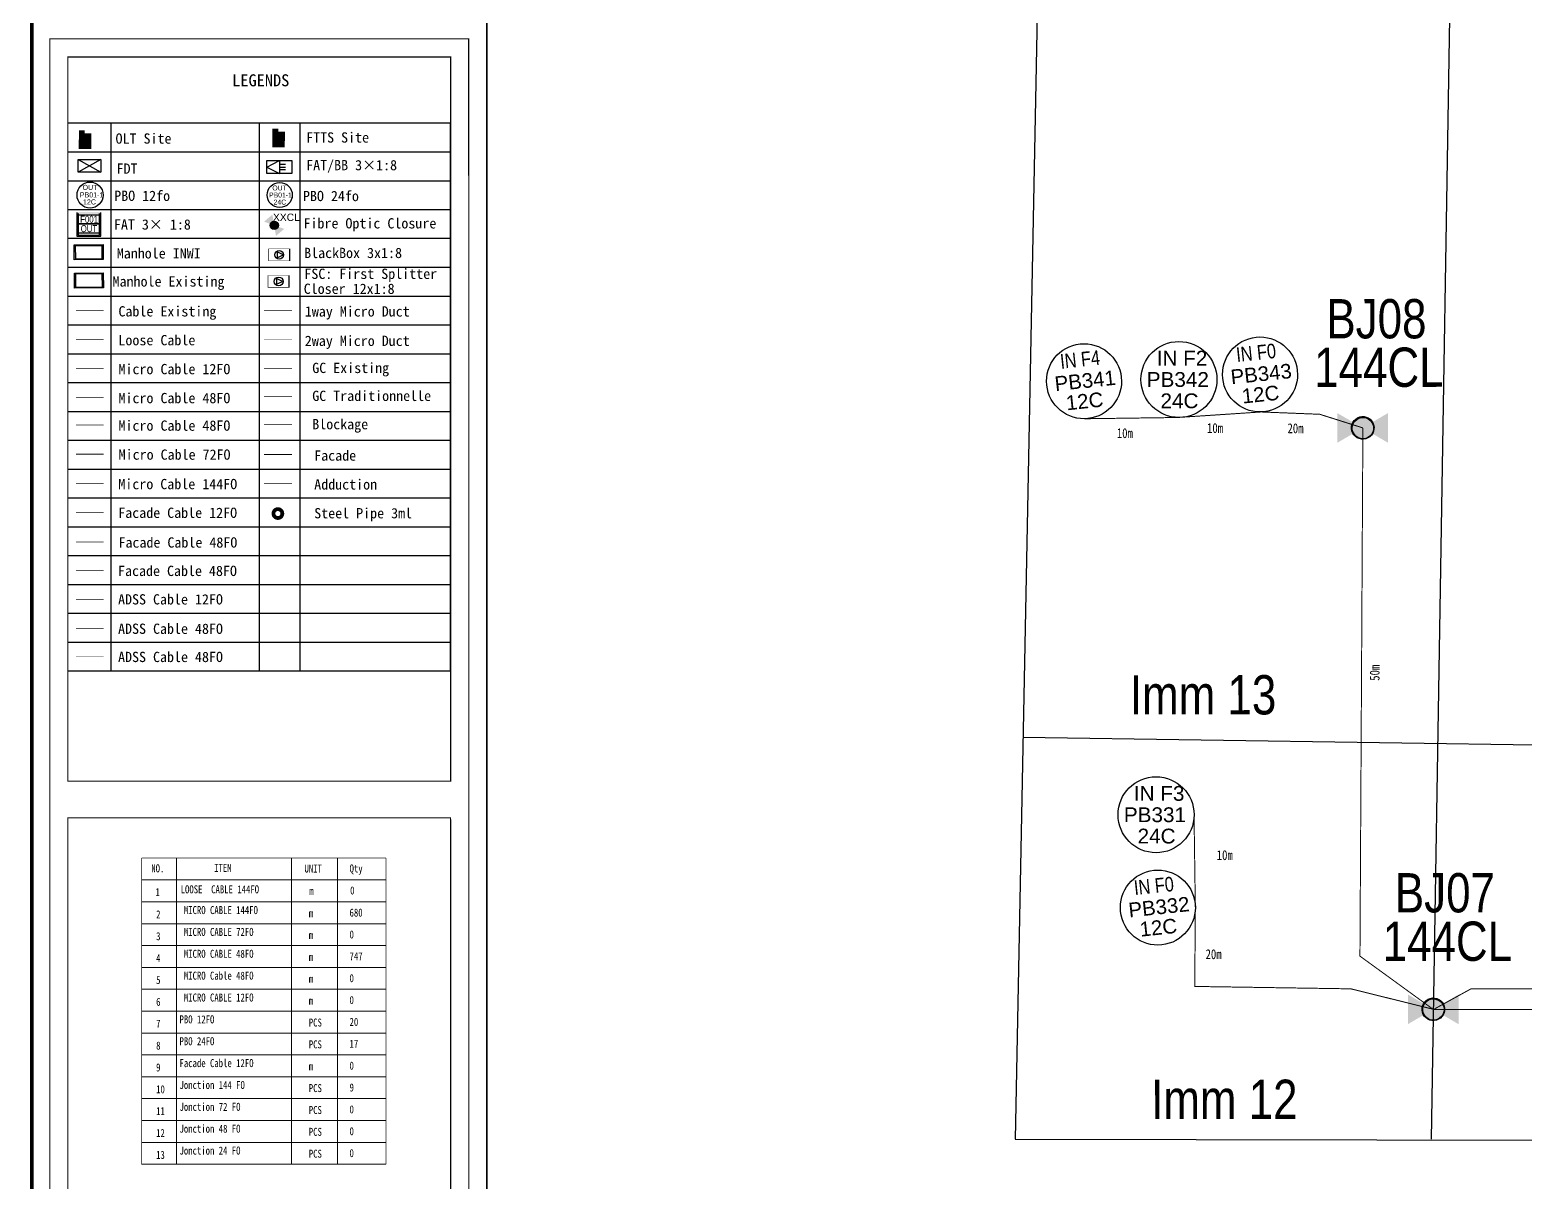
# Model space of a CAD drawing. Header units: metres. Extents: x 617888 to 618695, y 3705043 to 3706972.
# Drawn here: x 617888 to 617964.1, y 3706855 to 3706913.6 of the extents above; entities that cross this region are included whole.
import ezdxf

# ---------------------------------------------------------------- set-up
doc = ezdxf.new("R2010")
doc.units = ezdxf.units.M
doc.header["$MEASUREMENT"] = 0
doc.linetypes.add('JIS_02_0.7', pattern=[1.35, 0.75, -0.6])
doc.layers.get('0').update_dxf_attribs({"linetype": 'CONTINUOUS', "lineweight": 100})
for name, color, linetype in [('1 way Flat Type 16~12', 6, 'JIS_02_0.7'), ('144C New Closure', 1, 'CONTINUOUS'), ('72C New Closure', 1, 'CONTINUOUS'), ('ADSS Cable 12FO', 5, 'JIS_02_0.7'), ('ADSS Cable 24FO', 40, 'JIS_02_0.7'), ('ADSS Cable 48FO', 6, 'JIS_02_0.7'), ('Aiguillage', 3, 'JIS_02_0.7'), ('Blackbox', 7, 'CONTINUOUS'), ('Blockage', 1, 'CONTINUOUS'), ('BOEDER', 7, 'CONTINUOUS'), ('Cable existing', 7, 'JIS_02_0.7'), ('CH IAM', 3, 'CONTINUOUS'), ('CH INWI', 5, 'CONTINUOUS'), ('CHAMBRE EXISTING', 3, 'CONTINUOUS'), ('facade', 2, 'JIS_02_0.7'), ('FAT', 3, 'CONTINUOUS'), ('FDT', 1, 'CONTINUOUS'), ('FSC', 1, 'CONTINUOUS'), ('FTTS site', 1, 'CONTINUOUS'), ('GC TRADITIONNELLE', 3, 'CONTINUOUS'), ('MICRO CABLE 24FO Facade', 30, 'JIS_02_0.7'), ('MICRO CABLE 48FO Facade', 201, 'JIS_02_0.7'), ('outline', 8, 'CONTINUOUS'), ('Slimbox 12fo', 200, 'CONTINUOUS'), ('Slimbox 24fo', 3, 'CONTINUOUS'), ('Steel Pipe', 5, 'CONTINUOUS')]:
    doc.layers.add(name, color=color, linetype=linetype)
for name, color, linetype, lineweight in [('1x2 way Flat Type 16~12', 4, 'JIS_02_0.7', 20), ('BOM', 7, 'CONTINUOUS', 20), ('GC EXISTING', 5, 'CONTINUOUS', 60), ('LOOSE CABLE 144FO', 4, 'CONTINUOUS', 20), ('MICRO CABLE 12FO', 5, 'CONTINUOUS', 20), ('MICRO CABLE 12FO Facade', 150, 'JIS_02_0.7', 20), ('MICRO CABLE 144FO', 3, 'CONTINUOUS', 20), ('MICRO CABLE 24FO', 40, 'CONTINUOUS', 20), ('MICRO CABLE 48FO', 6, 'CONTINUOUS', 20), ('MICRO CABLE 72FO', 1, 'CONTINUOUS', 20), ('OLT', 5, 'CONTINUOUS', 25)]:
    doc.layers.add(name, color=color, linetype=linetype, lineweight=lineweight)
doc.styles.add('ARIAL', font='arial.ttf')
doc.styles.add('Notes', font='arial.ttf', dxfattribs={"height": 3})
doc.styles.get("Standard").update_dxf_attribs({"font": 'simhei.ttf'})

# ---------------------------------------------------------------- blocks, each defined once
blk = doc.blocks.new('OLT')
at = {"layer": 'OLT'}
h = blk.add_hatch(color=5, dxfattribs=at)
h.dxf.hatch_style = 1
h.paths.add_polyline_path([(5.43, 6.98), (2.42, 6.98), (2.42, 8.33), (-0.22, 8.33), (-0.26, -0.11), (5.42, -0.12)])
blk = doc.blocks.new('FTTS site')
at = {"layer": 'FTTS site'}
h = blk.add_hatch(color=1, dxfattribs=at)
h.dxf.hatch_style = 1
h.paths.add_polyline_path([(5.69, 7.06), (2.69, 7.07), (2.69, 8.42), (0.04, 8.42), (0, -0.02), (5.68, -0.03)])
blk = doc.blocks.new('接头盒')
at = {"lineweight": 25}
h = blk.add_hatch(color=1, dxfattribs=at)
h.dxf.hatch_style = 1
edge = h.paths.add_edge_path()
edge.add_line((-0.01, -0.01), (-3.97, 2.31))
edge.add_line((-3.97, 2.31), (-3.97, -2.33))
edge.add_line((-3.97, -2.33), (-0.01, -0.01))
h.paths.add_polyline_path([(3.94, 2.31), (-0.01, -0.01), (3.94, -2.33)])
h = blk.add_hatch(color=1, dxfattribs=at)
h.dxf.hatch_style = 1
edge = h.paths.add_edge_path()
edge.add_ellipse((-0.01, -0.01), major_axis=(-0.14, 1.76), ratio=1, start_angle=135, end_angle=315)
edge.add_ellipse((-0.01, -0.01), major_axis=(-0.14, 1.76), ratio=1, start_angle=315, end_angle=495)
at = {"color": 1, "lineweight": 25}
for centre, major_axis in [((0, 0), (0.54, 1.68)), ((0.02, -0.04), (-0.13, 1.66))]:
    blk.add_ellipse(centre, major_axis=major_axis, ratio=1, start_param=5.497787, end_param=11.780972, dxfattribs=at)
blk = doc.blocks.new('FAT(3X8)')
at = {"color": 3, "lineweight": 30}
for p, q in [((141.15, 421.22, 0.04), (136.85, 429.4, 0.04)), ((136.85, 429.4, 0.04), (145.46, 429.4, 0.04)), ((139.26, 429.4, 0.04), (139.26, 433.55, 0.04)), ((141.15, 429.4, 0.04), (141.15, 433.55, 0.04)), ((141.15, 421.22, 0.04), (145.46, 429.4, 0.04)), ((142.71, 429.4, 0.04), (142.71, 433.55, 0.04))]:
    blk.add_line(p, q, dxfattribs=at)
at = {"color": 3, "lineweight": 30, "elevation": 0.04}
blk.add_lwpolyline([(136.85, 421.22), (136.85, 437.58), (145.46, 437.58), (145.46, 421.22)], close=True, dxfattribs=at)
blk = doc.blocks.new('A$C162cf0db')
at = {"layer": 'Slimbox 12fo'}
blk.add_ellipse((3.85, 3.85), major_axis=(-2.72, 2.72), ratio=1, start_param=3.926991, end_param=10.210176, dxfattribs=at)
at = {"layer": 'Slimbox 12fo', "style": 'Notes'}
for tag, p in [('OUT', (1.63, 5.37)), ('S002-1', (0.82, 3.15)), ('12C', (1.77, 1.06))]:
    blk.add_attdef(tag, p, '', height=1.5, dxfattribs=at)
blk = doc.blocks.new('A$Cc94eeee8')
at = {"layer": 'Slimbox 24fo'}
blk.add_ellipse((3.85, 3.85, -4.93), major_axis=(-2.72, 2.72), ratio=1, start_param=3.926991, end_param=10.210176, dxfattribs=at)
at = {"layer": 'Slimbox 24fo', "style": 'Notes'}
for tag, p in [('OUT', (1.6, 5.26)), ('S001-1', (0.59, 3.1)), ('24C', (1.98, 0.94))]:
    blk.add_attdef(tag, p, '', height=1.5, dxfattribs=at)
blk = doc.blocks.new('A$C6aba2fb8')
at = {"layer": 'FAT', "linetype": 'ByBlock', "ltscale": 4}
h = blk.add_hatch(color=6, dxfattribs=at)
h.paths.add_polyline_path([(0, 0), (6.81, 0), (6.82, 6.81), (0, 6.82)])
h.paths.add_polyline_path([(0.35, 6.47), (6.47, 6.47), (6.47, 0.34), (0.34, 0.35)], flags=16)
at = {"layer": 'FAT', "color": 6}
for p, q in [((0, 6.82), (0, 0)), ((0.35, 6.47), (0.34, 0.35)), ((6.47, 0.34), (6.47, 6.47)), ((6.81, 0), (6.82, 6.81)), ((0, 0), (6.81, 0)), ((0.34, 0.35), (6.47, 0.34))]:
    blk.add_line(p, q, dxfattribs=at)
at = {"layer": 'FAT', "color": 6, "linetype": 'ByBlock', "ltscale": 4}
for p, q in [((6.47, 6.07), (0.35, 6.08)), ((0.35, 6.08), (0.35, 3.64)), ((6.47, 3.64), (6.47, 6.07)), ((0.35, 3.64), (6.47, 3.64)), ((6.47, 3.41), (0.35, 3.41)), ((0.35, 3.41), (0.35, 0.97)), ((0.35, 0.97), (6.47, 0.97)), ((6.47, 0.97), (6.47, 3.41))]:
    blk.add_line(p, q, dxfattribs=at)
at = {"layer": 'FAT', "color": 0, "style": 'Notes', "width": 0.8}
for tag, p in [('F001', (0.92, 3.86)), ('OUT', (1.07, 1.18))]:
    blk.add_attdef(tag, p, '', height=2, dxfattribs=at)
blk = doc.blocks.new('A$C8a05a45f')
at = {"layer": 'FDT', "lineweight": -3}
for p, q in [((0, 1.81), (3.31, 0)), ((3.31, 1.81), (0, 0))]:
    blk.add_line(p, q, dxfattribs=at)
blk.add_lwpolyline([(0, 1.81), (3.31, 1.81), (3.31, 0), (0, 0)], close=True, dxfattribs=at)
blk = doc.blocks.new('A$C23d15479')
at = {"layer": 'Blackbox', "linetype": 'Continuous', "ltscale": 0.628568}
blk.add_line((8.73, 0, -0.07), (8.73, 4.89, -0.07), dxfattribs=at)
at = {"layer": 'Blackbox', "linetype": 'Continuous', "const_width": 0.217, "elevation": -0.07}
blk.add_lwpolyline([(0, 4.89), (0, 0), (8.73, 0), (8.73, 4.89), (0, 4.89)], dxfattribs=at)
at = {"layer": 'Blackbox', "linetype": 'Continuous', "ltscale": 0.628568, "elevation": -0.07}
blk.add_lwpolyline([(3.54, 3.61), (3.54, 1.28), (6.02, 2.44), (3.54, 3.61)], dxfattribs=at)
at = {"layer": 'Blackbox', "linetype": 'Continuous', "ltscale": 0.628568}
blk.add_ellipse((4.36, 2.44, -0.07), major_axis=(1.82, 0), ratio=1, dxfattribs=at)
blk = doc.blocks.new('A$C1e68a39a')
at = {"layer": 'CHAMBRE EXISTING', "lineweight": -3}
h = blk.add_hatch(color=256, dxfattribs=at)
h.dxf.hatch_style = 1
h.paths.add_polyline_path([(4.23, 0.02), (4.22, 2.2), (0, 2.18), (0.01, 0)])
h.paths.add_polyline_path([(0.21, 0.1), (0.2, 2.08), (4.02, 2.1), (4.03, 0.12)], flags=16)
at = {"layer": 'CHAMBRE EXISTING', "lineweight": -3, "elevation": -5.1}
for points in [[(0, 2.18), (4.22, 2.2), (4.23, 0.02), (0.01, 0)], [(0.2, 2.08), (4.02, 2.1), (4.03, 0.12), (0.21, 0.1)]]:
    blk.add_lwpolyline(points, close=True, dxfattribs=at)
blk = doc.blocks.new('A$Cea9a62fa')
at = {"layer": 'CH INWI', "lineweight": -3}
h = blk.add_hatch(color=256, dxfattribs=at)
h.dxf.hatch_style = 1
h.paths.add_polyline_path([(4.23, 0.02), (4.22, 2.2), (0, 2.18), (0.01, 0)])
h.paths.add_polyline_path([(0.21, 0.1), (0.2, 2.08), (4.02, 2.1), (4.03, 0.12)], flags=16)
at = {"layer": 'CH INWI', "lineweight": -3, "elevation": -5.1}
for points in [[(0, 2.18), (4.22, 2.2), (4.23, 0.02), (0.01, 0)], [(0.2, 2.08), (4.02, 2.1), (4.03, 0.12), (0.21, 0.1)]]:
    blk.add_lwpolyline(points, close=True, dxfattribs=at)
blk = doc.blocks.new('A$C4b06985f')
at = {"layer": 'FSC', "linetype": 'Continuous', "ltscale": 0.628568}
blk.add_line((6.19, 0), (6.2, 3.47), dxfattribs=at)
at = {"layer": 'FSC', "linetype": 'Continuous', "const_width": 0.154}
blk.add_lwpolyline([(0, 3.47), (0, 0.01), (6.19, 0), (6.2, 3.47), (0, 3.47)], dxfattribs=at)
at = {"layer": 'FSC', "linetype": 'Continuous', "ltscale": 0.628568}
blk.add_lwpolyline([(2.51, 2.56), (2.51, 0.91), (4.27, 1.74), (2.51, 2.56)], dxfattribs=at)
blk.add_ellipse((3.1, 1.74), major_axis=(1.29, 0), ratio=1, dxfattribs=at)

msp = doc.modelspace()

# ---------------------------------------------------------------- linework, layer by layer
at = {"layer": '1 way Flat Type 16~12', "const_width": 0.0335}
msp.add_lwpolyline([(617899.912, 3706899.345), (617901.325, 3706899.345)], dxfattribs=at)
at = {"layer": '1x2 way Flat Type 16~12', "const_width": 0.0249}
msp.add_lwpolyline([(617899.912, 3706897.857), (617901.325, 3706897.857)], dxfattribs=at)
at = {"layer": 'ADSS Cable 12FO', "lineweight": -2, "const_width": 0.0315}
msp.add_lwpolyline([(617890.332, 3706884.639), (617891.745, 3706884.639)], dxfattribs=at)
at = {"layer": 'ADSS Cable 24FO', "lineweight": -2, "const_width": 0.0315}
msp.add_lwpolyline([(617890.332, 3706883.144), (617891.745, 3706883.144)], dxfattribs=at)
at = {"layer": 'ADSS Cable 48FO', "lineweight": -2, "const_width": 0.0315}
msp.add_lwpolyline([(617890.332, 3706881.71), (617891.745, 3706881.71)], dxfattribs=at)
at = {"layer": 'Aiguillage', "linetype": 'JIS_02_0.7', "lineweight": -2, "const_width": 0.0415}
msp.add_lwpolyline([(617899.912, 3706890.541), (617901.325, 3706890.541)], dxfattribs=at)
at = {"layer": 'Blockage', "lineweight": -2, "const_width": 0.0335}
msp.add_lwpolyline([(617899.912, 3706893.521), (617901.325, 3706893.521)], dxfattribs=at)
at = {"layer": 'BOEDER'}
for p, q in [((617892.113, 3706908.874), (617892.113, 3706880.993)), ((617899.655, 3706908.874), (617899.655, 3706880.993)), ((617901.735, 3706908.874), (617901.735, 3706880.993)), ((617889.923, 3706907.407), (617909.387, 3706907.407)), ((617889.923, 3706905.939), (617909.387, 3706905.939)), ((617889.923, 3706904.472), (617909.387, 3706904.472)), ((617889.923, 3706903.005), (617909.387, 3706903.005)), ((617889.923, 3706901.537), (617909.387, 3706901.537)), ((617889.923, 3706900.07), (617909.387, 3706900.07)), ((617889.923, 3706898.602), (617909.387, 3706898.602)), ((617889.923, 3706897.135), (617909.387, 3706897.135)), ((617889.923, 3706895.668), (617909.387, 3706895.668)), ((617889.923, 3706894.2), (617909.387, 3706894.2)), ((617889.923, 3706892.733), (617909.387, 3706892.733)), ((617889.923, 3706891.265), (617909.387, 3706891.265)), ((617889.923, 3706889.798), (617909.387, 3706889.798)), ((617889.923, 3706888.33), (617909.387, 3706888.33)), ((617889.923, 3706886.863), (617909.387, 3706886.863)), ((617889.923, 3706885.396), (617909.387, 3706885.396)), ((617889.923, 3706883.928), (617909.387, 3706883.928)), ((617889.923, 3706882.461), (617909.387, 3706882.461)), ((617889.923, 3706880.993), (617909.387, 3706880.993))]:
    msp.add_line(p, q, dxfattribs=at)
at = {"layer": 'BOEDER', "color": 0, "ltscale": 0.6, "const_width": 0.184}
msp.add_lwpolyline([(618095.625, 3706972.051), (617888.083, 3706972.051), (617888.092, 3706824.281), (618095.625, 3706824.282)], close=True, dxfattribs=at)
at = {"layer": 'BOEDER', "color": 0, "linetype": 'Continuous', "lineweight": -3, "const_width": 0.092}
msp.add_lwpolyline([(617911.243, 3706972.056), (618095.625, 3706972.056), (618095.626, 3706824.282), (617911.243, 3706824.282)], close=True, dxfattribs=at)
at = {"layer": 'BOEDER', "ltscale": 5, "const_width": 0.0552}
msp.add_lwpolyline([(617889.006, 3706825.289), (617889, 3706913.16)], dxfattribs=at)
at = {"layer": 'BOEDER', "color": 0, "ltscale": 5, "const_width": 0.0552}
for points in [[(617889.001, 3706913.16), (617910.323, 3706913.16), (617910.328, 3706825.289), (617889.009, 3706825.289)], [(617889.923, 3706912.23), (617909.405, 3706912.23), (617909.405, 3706875.384), (617889.921, 3706875.384)], [(617889.922, 3706873.512), (617909.403, 3706873.512), (617909.406, 3706839.492), (617889.922, 3706839.492)]]:
    msp.add_lwpolyline(points, close=True, dxfattribs=at)
at = {"layer": 'BOEDER', "ltscale": 5, "const_width": 0.0552}
msp.add_lwpolyline([(617889.923, 3706908.874), (617909.387, 3706908.874), (617909.387, 3706880.993), (617889.923, 3706880.993)], close=True, dxfattribs=at)
at = {"layer": 'BOM', "ltscale": 5}
for p, q in [((617895.455, 3706871.468), (617895.455, 3706870.356)), ((617901.299, 3706871.468), (617901.299, 3706870.356)), ((617903.645, 3706871.468), (617903.645, 3706870.356)), ((617893.673, 3706870.356), (617906.107, 3706870.356)), ((617895.455, 3706870.356), (617895.455, 3706869.243)), ((617901.299, 3706870.356), (617901.299, 3706869.243)), ((617903.645, 3706870.356), (617903.645, 3706869.243)), ((617893.673, 3706869.243), (617906.107, 3706869.243)), ((617895.455, 3706869.243), (617895.455, 3706868.131)), ((617901.299, 3706869.243), (617901.299, 3706868.131)), ((617903.645, 3706869.243), (617903.645, 3706868.131)), ((617893.673, 3706868.131), (617906.107, 3706868.131)), ((617895.455, 3706868.131), (617895.455, 3706867.018)), ((617901.299, 3706868.131), (617901.299, 3706867.018)), ((617903.645, 3706868.131), (617903.645, 3706867.018)), ((617893.673, 3706867.018), (617906.107, 3706867.018)), ((617895.455, 3706867.018), (617895.455, 3706865.906)), ((617901.299, 3706867.018), (617901.299, 3706865.906)), ((617903.645, 3706867.018), (617903.645, 3706865.906)), ((617893.673, 3706865.906), (617906.107, 3706865.906)), ((617895.455, 3706865.906), (617895.455, 3706864.793)), ((617901.299, 3706865.906), (617901.299, 3706864.793)), ((617903.645, 3706865.906), (617903.645, 3706864.793)), ((617893.673, 3706864.793), (617906.107, 3706864.793)), ((617895.455, 3706864.793), (617895.455, 3706863.681)), ((617901.299, 3706864.793), (617901.299, 3706863.681)), ((617903.645, 3706864.793), (617903.645, 3706863.681)), ((617893.673, 3706863.681), (617906.107, 3706863.681)), ((617895.455, 3706863.681), (617895.455, 3706862.568)), ((617901.299, 3706863.681), (617901.299, 3706862.568)), ((617903.645, 3706863.681), (617903.645, 3706862.568)), ((617893.673, 3706862.568), (617906.107, 3706862.568)), ((617895.455, 3706862.568), (617895.455, 3706861.456)), ((617901.299, 3706862.568), (617901.299, 3706861.456)), ((617903.645, 3706862.568), (617903.645, 3706861.456)), ((617893.673, 3706861.456), (617906.107, 3706861.456)), ((617895.455, 3706861.456), (617895.455, 3706860.343)), ((617901.299, 3706861.456), (617901.299, 3706860.343)), ((617903.645, 3706861.456), (617903.645, 3706860.343)), ((617893.673, 3706860.343), (617906.107, 3706860.343)), ((617895.455, 3706860.343), (617895.455, 3706859.231)), ((617901.299, 3706860.343), (617901.299, 3706859.231)), ((617903.645, 3706860.343), (617903.645, 3706859.231)), ((617893.673, 3706859.231), (617906.107, 3706859.231)), ((617895.455, 3706859.231), (617895.455, 3706858.118)), ((617901.299, 3706859.231), (617901.299, 3706858.118)), ((617903.645, 3706859.231), (617903.645, 3706858.118)), ((617893.673, 3706858.118), (617906.107, 3706858.118)), ((617895.455, 3706858.118), (617895.455, 3706857.005)), ((617901.299, 3706858.118), (617901.299, 3706857.005)), ((617903.645, 3706858.118), (617903.645, 3706857.005)), ((617893.673, 3706857.005), (617906.107, 3706857.005)), ((617895.455, 3706857.005), (617895.455, 3706855.893)), ((617901.299, 3706857.005), (617901.299, 3706855.893)), ((617903.645, 3706857.005), (617903.645, 3706855.893)), ((617893.673, 3706855.893), (617906.107, 3706855.893))]:
    msp.add_line(p, q, dxfattribs=at)
at = {"layer": 'BOM', "ltscale": 5, "const_width": 0.0334}
for points in [[(617893.673, 3706871.468), (617906.107, 3706871.468)], [(617893.673, 3706870.356), (617893.673, 3706871.468)], [(617906.107, 3706870.356), (617906.107, 3706871.468)], [(617893.673, 3706869.243), (617893.673, 3706870.356)], [(617906.107, 3706869.243), (617906.107, 3706870.356)], [(617893.673, 3706868.131), (617893.673, 3706869.243)], [(617906.107, 3706868.131), (617906.107, 3706869.243)], [(617893.673, 3706867.018), (617893.673, 3706868.131)], [(617906.107, 3706867.018), (617906.107, 3706868.131)], [(617893.673, 3706865.906), (617893.673, 3706867.018)], [(617906.107, 3706865.906), (617906.107, 3706867.018)], [(617893.673, 3706864.793), (617893.673, 3706865.906)], [(617906.107, 3706864.793), (617906.107, 3706865.906)], [(617893.673, 3706863.681), (617893.673, 3706864.793)], [(617906.107, 3706863.681), (617906.107, 3706864.793)], [(617893.673, 3706862.568), (617893.673, 3706863.681)], [(617906.107, 3706862.568), (617906.107, 3706863.681)], [(617893.673, 3706861.456), (617893.673, 3706862.568)], [(617906.107, 3706861.456), (617906.107, 3706862.568)], [(617893.673, 3706860.343), (617893.673, 3706861.456)], [(617906.107, 3706860.343), (617906.107, 3706861.456)], [(617893.673, 3706859.231), (617893.673, 3706860.343)], [(617906.107, 3706859.231), (617906.107, 3706860.343)], [(617893.673, 3706858.118), (617893.673, 3706859.231)], [(617906.107, 3706858.118), (617906.107, 3706859.231)], [(617893.673, 3706857.005), (617893.673, 3706858.118)], [(617906.107, 3706857.005), (617906.107, 3706858.118)], [(617893.673, 3706855.893), (617893.673, 3706857.005)], [(617906.107, 3706855.893), (617906.107, 3706857.005)]]:
    msp.add_lwpolyline(points, dxfattribs=at)
at = {"layer": 'Cable existing', "const_width": 0.0335}
msp.add_lwpolyline([(617890.332, 3706899.329), (617891.745, 3706899.329)], dxfattribs=at)
at = {"layer": 'facade', "linetype": 'JIS_02_0.7', "lineweight": -2, "const_width": 0.0415}
msp.add_lwpolyline([(617899.912, 3706892.008), (617901.325, 3706892.008)], dxfattribs=at)
at = {"layer": 'GC EXISTING', "const_width": 0.0335}
msp.add_lwpolyline([(617899.912, 3706896.392), (617901.325, 3706896.392)], dxfattribs=at)
at = {"layer": 'GC TRADITIONNELLE', "const_width": 0.0335}
msp.add_lwpolyline([(617899.912, 3706894.953), (617901.325, 3706894.953)], dxfattribs=at)
at = {"layer": 'LOOSE CABLE 144FO', "const_width": 0.0335}
msp.add_lwpolyline([(617890.332, 3706897.862), (617891.745, 3706897.862)], dxfattribs=at)
at = {"layer": 'MICRO CABLE 12FO', "const_width": 0.0335}
msp.add_lwpolyline([(617890.332, 3706896.39), (617891.745, 3706896.39)], dxfattribs=at)
at = {"layer": 'MICRO CABLE 12FO Facade', "const_width": 0.0315}
msp.add_lwpolyline([(617890.332, 3706889.056), (617891.745, 3706889.056)], dxfattribs=at)
at = {"layer": 'MICRO CABLE 144FO', "const_width": 0.05, "elevation": 7.242}
msp.add_lwpolyline([(618016.076, 3706863.725), (617959.422, 3706863.763), (617955.682, 3706866.481), (617955.832, 3706893.348)], dxfattribs=at)
at = {"layer": 'MICRO CABLE 144FO', "const_width": 0.0249}
msp.add_lwpolyline([(617890.332, 3706890.522), (617891.745, 3706890.522)], dxfattribs=at)
at = {"layer": 'MICRO CABLE 24FO', "const_width": 0.0249}
msp.add_lwpolyline([(617890.332, 3706894.898), (617891.745, 3706894.898)], dxfattribs=at)
at = {"layer": 'MICRO CABLE 24FO Facade', "const_width": 0.0234}
msp.add_lwpolyline([(617890.332, 3706887.556), (617891.745, 3706887.556)], dxfattribs=at)
at = {"layer": 'MICRO CABLE 48FO', "const_width": 0.05}
msp.add_lwpolyline([(617955.825, 3706893.361), (617953.636, 3706894.052), (617950.653, 3706894.17), (617946.418, 3706893.889), (617941.665, 3706893.824)], dxfattribs=at)
at = {"layer": 'MICRO CABLE 48FO', "lineweight": -2, "const_width": 0.0335}
msp.add_lwpolyline([(617890.332, 3706893.504), (617891.745, 3706893.504)], dxfattribs=at)
at = {"layer": 'MICRO CABLE 48FO', "const_width": 0.05, "elevation": 7.242}
for points in [[(617959.415, 3706863.776), (617955.218, 3706864.816), (617947.274, 3706864.938), (617947.304, 3706868.935), (617947.238, 3706873.7)], [(617959.422, 3706863.763), (617961.345, 3706864.822), (617968.11, 3706864.812), (617968.079, 3706869.017), (617967.963, 3706873.707)]]:
    msp.add_lwpolyline(points, dxfattribs=at)
at = {"layer": 'MICRO CABLE 48FO Facade', "lineweight": -2, "const_width": 0.0315}
msp.add_lwpolyline([(617890.332, 3706886.088), (617891.745, 3706886.088)], dxfattribs=at)
at = {"layer": 'MICRO CABLE 72FO', "lineweight": -2, "const_width": 0.0415}
msp.add_lwpolyline([(617890.332, 3706892.023), (617891.745, 3706892.023)], dxfattribs=at)
at = {"layer": 'outline'}
for p, q in [((617939.583, 3706931.187), (617938.132, 3706857.174)), ((617960.525, 3706931.254), (617959.314, 3706857.158)), ((617938.533, 3706877.625), (618052.854, 3706875.903)), ((617938.132, 3706857.174), (618052.568, 3706856.965))]:
    msp.add_line(p, q, dxfattribs=at)
at = {"layer": 'Steel Pipe', "const_width": 0.193, "elevation": -0.011}
msp.add_lwpolyline([(617900.386, 3706888.999, 1), (617900.837, 3706888.999, 1)], format="xyb", close=True, dxfattribs=at)

# ---------------------------------------------------------------- block references
at = {"layer": '144C New Closure', "linetype": 'ByBlock', "xscale": 0.3260256163212281, "yscale": 0.326025616324111, "zscale": 0.3260256163400876, "rotation": 0.02377155865601683}
for p in [(617955.825, 3706893.361), (617959.415, 3706863.776, 7.242)]:
    msp.add_blockref('接头盒', p, dxfattribs=at)
at = {"layer": '72C New Closure', "linetype": 'ByBlock', "xscale": 0.1193926803680512, "yscale": 0.119392680369107, "zscale": 0.1193926803749577, "rotation": 309.9300894220455}
msp.add_blockref('接头盒', (617900.425, 3706903.668, -0.011), dxfattribs=at)
at = {"layer": 'Blackbox', "xscale": 0.1238700748749949, "yscale": 0.1238700748749949, "zscale": 0.1238700748749949, "rotation": 359.9451418822623}
msp.add_blockref('A$C23d15479', (617900.138, 3706901.863, 0.009), dxfattribs=at)
at = {"layer": 'CH IAM', "xscale": 0.3491905508996925, "yscale": 0.3491905508996925, "zscale": 0.3491905508996925}
msp.add_blockref('A$C1e68a39a', (617890.247, 3706901.915), dxfattribs=at)
at = {"layer": 'CH INWI', "xscale": 0.3491905508996925, "yscale": 0.3491905508996925, "zscale": 0.3491905508996925}
msp.add_blockref('A$Cea9a62fa', (617890.254, 3706900.475), dxfattribs=at)
at = {"layer": 'FAT', "linetype": 'Continuous', "xscale": 0.07688116626356024, "yscale": 0.07688116626356024, "zscale": 0.07688116626356024, "rotation": 270}
msp.add_blockref('FAT(3X8)', (617867.673, 3706917.48, -0.013), dxfattribs=at)
at = {"layer": 'FAT', "xscale": 0.177528814924359, "yscale": 0.177528814924359, "zscale": 0.177528814924359}
msp.add_blockref('A$C6aba2fb8', (617890.386, 3706903.112), dxfattribs=at).add_auto_attribs({'OUT': 'OUT', 'F001': 'F001'})
at = {"layer": 'FDT', "xscale": 0.3491905508996925, "yscale": 0.3491905508996925, "zscale": 0.3491905508996925}
msp.add_blockref('A$C8a05a45f', (617890.446, 3706906.377), dxfattribs=at)
at = {"layer": 'FSC', "xscale": 0.1745952754498463, "yscale": 0.1745952754498463, "zscale": 0.1745952754498463}
msp.add_blockref('A$C4b06985f', (617900.108, 3706900.507), dxfattribs=at)
at = {"layer": 'FTTS site', "color": 1, "linetype": 'ByBlock', "lineweight": -2, "xscale": 0.1121228630338717, "yscale": 0.1121228630338717, "zscale": 0.1121228630338717}
msp.add_blockref('FTTS site', (617900.328, 3706907.641), dxfattribs=at)
at = {"layer": 'OLT', "color": 6, "linetype": 'ByBlock', "lineweight": -2, "xscale": 0.1116245391981656, "yscale": 0.1116245391981656, "zscale": 0.1116245391981656}
msp.add_blockref('OLT', (617890.508, 3706907.565), dxfattribs=at)
at = {"layer": 'Slimbox 12fo', "xscale": 0.1717937613065525, "yscale": 0.1717937613065525, "zscale": 0.1717937613065525}
msp.add_blockref('A$C162cf0db', (617890.39, 3706904.546), dxfattribs=at).add_auto_attribs({'12C': '12C', 'S002-1': 'PB01-1', 'OUT': 'OUT'})
at = {"layer": 'Slimbox 12fo'}
ref = msp.add_blockref('A$C162cf0db', (617939.94, 3706893.635), dxfattribs=dict(at, xscale=0.4959563047812433, yscale=0.4959563047812433, zscale=0.4959563047812433, rotation=6))
ref.add_attrib('12C', '12C', (617940.757, 3706894.251), dxfattribs={"height": 0.7439, "rotation": 6, "style": 'Notes'})
ref.add_attrib('S002-1', 'PB341', (617940.184, 3706895.23), dxfattribs={"height": 0.7439, "rotation": 6, "style": 'Notes'})
ref.add_attrib('OUT', 'IN F4', (617940.465, 3706896.366), dxfattribs={"height": 0.7439, "rotation": 6, "style": 'Notes', "width": 0.8})
ref = msp.add_blockref('A$C162cf0db', (617948.898, 3706893.98), dxfattribs=dict(at, xscale=0.4959563047812433, yscale=0.4959563047812433, zscale=0.4959563047812433, rotation=6))
ref.add_attrib('12C', '12C', (617949.714, 3706894.596), dxfattribs={"height": 0.7439, "rotation": 6, "style": 'Notes'})
ref.add_attrib('S002-1', 'PB343', (617949.141, 3706895.575), dxfattribs={"height": 0.7439, "rotation": 6, "style": 'Notes'})
ref.add_attrib('OUT', 'IN F0', (617949.423, 3706896.711), dxfattribs={"height": 0.7439, "rotation": 6, "style": 'Notes', "width": 0.8})
ref = msp.add_blockref('A$C162cf0db', (617943.697, 3706866.852, 7.242), dxfattribs=dict(at, xscale=0.4959563047812433, yscale=0.4959563047812433, zscale=0.4959563047812433, rotation=6))
ref.add_attrib('12C', '12C', (617944.513, 3706867.468, 7.242), dxfattribs={"height": 0.7439, "rotation": 6, "style": 'Notes'})
ref.add_attrib('S002-1', 'PB332', (617943.941, 3706868.447, 7.242), dxfattribs={"height": 0.7439, "rotation": 6, "style": 'Notes'})
ref.add_attrib('OUT', 'IN F0', (617944.222, 3706869.583, 7.242), dxfattribs={"height": 0.7439, "rotation": 6, "style": 'Notes', "width": 0.8})
at = {"layer": 'Slimbox 24fo'}
for p, xscale, yscale, zscale, values in [((617900.064, 3706904.569, 0.82), 0.1662804580745393, 0.1662804580745393, 0.1662804580745393, {'24C': '24C', 'S001-1': 'PB01-1', 'OUT': 'OUT'}), ((617944.535, 3706893.888, 2.478), 0.5026234553735274, 0.5026234553735274, 0.5026234553735274, {'24C': '24C', 'S001-1': 'PB342', 'OUT': 'IN F2'}), ((617943.37, 3706871.739, 9.721), 0.5026234553735274, 0.5026234553735274, 0.5026234553735274, {'24C': '24C', 'S001-1': 'PB331', 'OUT': 'IN F3'})]:
    msp.add_blockref('A$Cc94eeee8', p, dxfattribs=dict(at, xscale=xscale, yscale=yscale, zscale=zscale)).add_auto_attribs(values)

# ---------------------------------------------------------------- texts
at = {"layer": '144C New Closure', "style": 'ARIAL', "width": 0.8}
for s, p in [('BJ08', (617953.975, 3706897.912, -4.776)), ('BJ07', (617957.46, 3706868.703, -4.776))]:
    msp.add_text(s, height=2, rotation=0.02377, dxfattribs=at).set_placement(p)
at = {"layer": '72C New Closure', "style": 'ARIAL'}
msp.add_text('XXCL', height=0.3737, dxfattribs=at).set_placement((617900.362, 3706903.889, -0.011))
at = {"layer": '72C New Closure', "style": 'ARIAL', "width": 0.8}
for p in [(617953.353, 3706895.446, -4.776), (617956.838, 3706866.237, -4.776)]:
    msp.add_text('144CL', height=2, rotation=0.02377, dxfattribs=at).set_placement(p)
at = {"layer": 'BOEDER', "lineweight": -3}
for s, height, p in [('LEGENDS', 0.6109, (617898.285, 3706910.74)), ('OLT Site', 0.5231, (617892.35, 3706907.821)), ('FTTS Site', 0.5231, (617902.049, 3706907.876)), ('FDT', 0.5231, (617892.402, 3706906.292)), ('FAT/BB 3×1:8', 0.52311, (617902.051, 3706906.468)), ('PBO 12fo', 0.5231, (617892.281, 3706904.907)), ('PBO 24fo', 0.5231, (617901.888, 3706904.897)), ('FAT 3× 1:8', 0.5231, (617892.268, 3706903.448)), ('Fibre Optic Closure', 0.52311, (617901.915, 3706903.508, -0.011)), ('Manhole INWI', 0.52311, (617892.413, 3706901.98)), ('Manhole Existing', 0.52311, (617892.199, 3706900.551)), ('Cable Existing ', 0.52311, (617892.497, 3706899.03)), ('1way Micro Duct', 0.52311, (617901.983, 3706899.026)), ('Loose Cable ', 0.52311, (617892.497, 3706897.563)), ('2way Micro Duct', 0.52311, (617901.983, 3706897.53)), ('Micro Cable 12FO', 0.52311, (617892.5, 3706896.091)), ('GC Existing', 0.52311, (617902.36, 3706896.15)), ('GC Traditionnelle', 0.52311, (617902.36, 3706894.728)), ('Micro Cable 48FO', 0.52311, (617892.5, 3706894.616)), ('Micro Cable 48FO', 0.52311, (617892.5, 3706893.214)), ('Blockage', 0.5231, (617902.36, 3706893.288)), ('Micro Cable 72FO', 0.52311, (617892.508, 3706891.74)), ('Facade', 0.5231, (617902.46, 3706891.691)), ('Micro Cable 144FO', 0.52311, (617892.493, 3706890.24)), ('Adduction', 0.5231, (617902.46, 3706890.223)), ('Facade Cable 12FO ', 0.52311, (617892.488, 3706888.778, -0.01)), ('Steel Pipe 3ml', 0.52311, (617902.46, 3706888.756)), ('Facade Cable 48FO ', 0.52311, (617892.498, 3706887.268, -0.01)), ('Facade Cable 48FO ', 0.52311, (617892.478, 3706885.822, -0.01)), ('ADSS Cable 12FO ', 0.52311, (617892.478, 3706884.373, -0.01)), ('ADSS Cable 48FO', 0.52311, (617892.478, 3706882.877, -0.01)), ('ADSS Cable 48FO', 0.52311, (617892.478, 3706881.443, -0.01))]:
    msp.add_text(s, height=height, dxfattribs=at).set_placement(p)
at = {"layer": 'BOEDER'}
for s, p in [('BlackBox 3x1:8', (617901.948, 3706902.001, -0.004)), ('FSC: First Splitter', (617901.958, 3706900.939, -0.004)), ('Closer 12x1:8', (617901.926, 3706900.177, -0.004))]:
    msp.add_text(s, height=0.52311, dxfattribs=at).set_placement(p)
at = {"layer": 'BOEDER', "lineweight": -3, "width": 0.8}
for s, height, p in [('NO.', 0.4074, (617894.17, 3706870.743)), ('ITEM', 0.4074, (617897.371, 3706870.766)), ('UNIT', 0.4074, (617901.966, 3706870.735)), ('Qty', 0.4074, (617904.261, 3706870.738)), ('1', 0.407, (617894.383, 3706869.535)), ('LOOSE  CABLE 144FO', 0.40737, (617895.663, 3706869.676)), ('m', 0.407, (617902.208, 3706869.595)), ('0', 0.407, (617904.29, 3706869.618)), ('2', 0.407, (617894.415, 3706868.402)), (' MICRO CABLE 144FO', 0.40737, (617895.605, 3706868.62)), ('m', 0.407, (617902.186, 3706868.461)), ('680', 0.4074, (617904.259, 3706868.492)), (' MICRO CABLE 72FO', 0.40737, (617895.605, 3706867.508)), ('3', 0.407, (617894.415, 3706867.289)), ('m', 0.407, (617902.186, 3706867.348)), ('0', 0.407, (617904.259, 3706867.38)), ('4', 0.407, (617894.415, 3706866.177)), (' MICRO CABLE 48FO', 0.40737, (617895.605, 3706866.395)), ('m', 0.407, (617902.186, 3706866.236)), ('747', 0.4074, (617904.259, 3706866.267)), (' MICRO Cable 48FO', 0.40737, (617895.605, 3706865.283)), ('5', 0.407, (617894.415, 3706865.064)), ('m', 0.407, (617902.186, 3706865.123)), ('0', 0.407, (617904.259, 3706865.155)), ('6', 0.407, (617894.415, 3706863.952)), (' MICRO CABLE 12FO', 0.40737, (617895.605, 3706864.17)), ('m', 0.407, (617902.186, 3706864.011)), ('0', 0.407, (617904.259, 3706864.042)), ('PBO 12FO', 0.4074, (617895.605, 3706863.058)), ('20', 0.4074, (617904.259, 3706862.93)), ('7', 0.407, (617894.415, 3706862.839)), ('PCS', 0.4074, (617902.186, 3706862.898)), ('8', 0.407, (617894.415, 3706861.727)), ('PBO 24FO', 0.4074, (617895.605, 3706861.945)), ('PCS', 0.4074, (617902.186, 3706861.786)), ('17', 0.4074, (617904.259, 3706861.817)), ('Facade Cable 12FO', 0.40737, (617895.605, 3706860.833)), ('0', 0.407, (617904.259, 3706860.704)), ('9', 0.407, (617894.415, 3706860.614)), ('m', 0.407, (617902.186, 3706860.673)), ('10', 0.4074, (617894.415, 3706859.502)), ('Jonction 144 FO', 0.40737, (617895.605, 3706859.72)), ('PCS', 0.4074, (617902.186, 3706859.561)), ('9', 0.407, (617904.259, 3706859.592)), ('11', 0.4074, (617894.415, 3706858.389)), ('Jonction 72 FO', 0.40737, (617895.605, 3706858.608)), ('PCS', 0.4074, (617902.186, 3706858.448)), ('0', 0.407, (617904.259, 3706858.479)), ('12', 0.4074, (617894.415, 3706857.277)), ('Jonction 48 FO', 0.40737, (617895.605, 3706857.495)), ('PCS', 0.4074, (617902.186, 3706857.336)), ('0', 0.407, (617904.259, 3706857.367)), ('13', 0.4074, (617894.415, 3706856.164)), ('Jonction 24 FO', 0.40737, (617895.605, 3706856.382)), ('PCS', 0.4074, (617902.186, 3706856.223)), ('0', 0.407, (617904.259, 3706856.254))]:
    msp.add_text(s, height=height, dxfattribs=at).set_placement(p)
at = {"layer": 'MICRO CABLE 144FO', "width": 0.8}
msp.add_text('50m', height=0.5, rotation=89.91556, dxfattribs=at).set_placement((617956.678, 3706880.491, 2.366))
at = {"layer": 'MICRO CABLE 48FO', "width": 0.8}
for s, p in [('10m', (617943.308, 3706892.843, 2.366)), ('10m', (617947.899, 3706893.103, 2.366)), ('20m', (617951.993, 3706893.091, 2.366)), ('10m', (617948.393, 3706871.369, 2.366)), ('20m', (617947.824, 3706866.329, 2.366))]:
    msp.add_text(s, height=0.5, rotation=359.91556, dxfattribs=at).set_placement(p)
at = {"layer": 'outline', "style": 'ARIAL', "width": 0.8}
for s, p in [(' Imm 13', (617943.353, 3706878.776, -4.776)), (' Imm 12', (617944.433, 3706858.191, -4.776))]:
    msp.add_text(s, height=2, rotation=0.02377, dxfattribs=at).set_placement(p)

doc.saveas('drawing.dxf')
